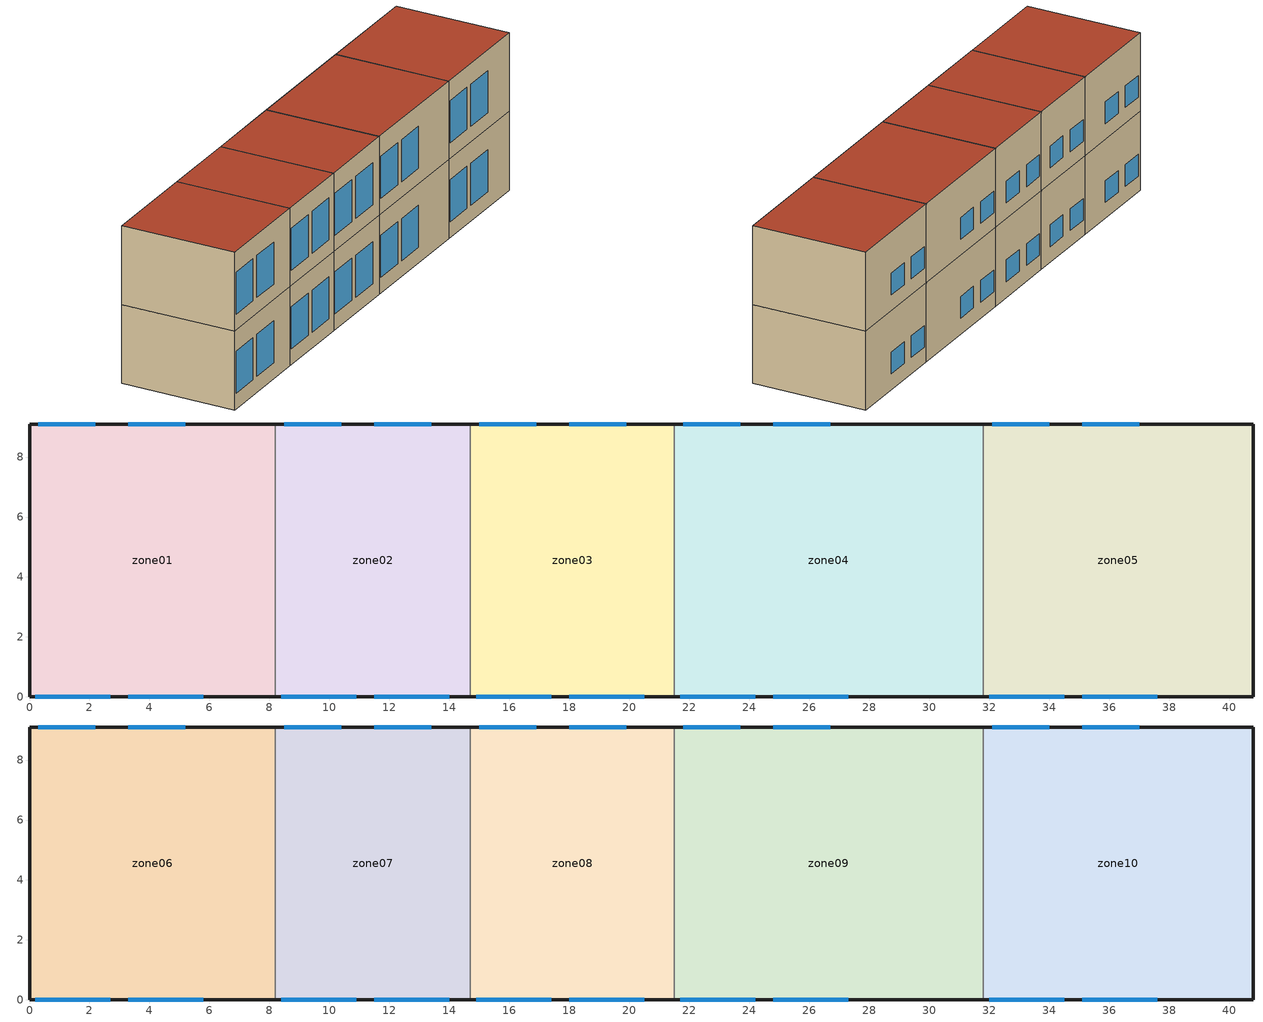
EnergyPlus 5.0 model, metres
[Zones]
zone01
 floor ground (GROUND_FLOOR): 8.2,9.1 8.2,0 0,0 0,9.1 z0
 wall outside (EXT_WALL): 8.2,9.1 0,9.1 0,0 8.2,0 z0:6.2
 wall to zone02 (ADJ_WALL): 8.2,0 8.2,9.1 z0:6.2
 window (EXT_WINDOW1): 0.2,0 2.7,0 / 3.3,0 5.8,0 z1.25:4.55; 2.2,9.1 0.3,9.1 / 5.2,9.1 3.3,9.1 z1.25:2.95
 ceiling to zone06 (ADJ_CEILING): 0,9.1 0,0 8.2,0 8.2,9.1 z6.2
zone02
 floor ground (GROUND_FLOOR): 14.7,9.1 14.7,0 8.2,0 8.2,9.1 z0
 wall outside (EXT_WALL): 14.7,9.1 8.2,9.1 / 8.2,0 14.7,0 z0:6.2
 wall to zone03 (ADJ_WALL): 14.7,0 14.7,9.1 z0:6.2
 wall to zone01 (ADJ_WALL): 8.2,9.1 8.2,0 z0:6.2
 window (EXT_WINDOW1): 8.4,0 10.9,0 / 11.5,0 14,0 z1.25:4.55; 10.4,9.1 8.5,9.1 / 13.4,9.1 11.5,9.1 z1.25:2.95
 ceiling to zone07 (ADJ_CEILING): 8.2,9.1 8.2,0 14.7,0 14.7,9.1 z6.2
zone03
 floor ground (GROUND_FLOOR): 21.5,9.1 21.5,0 14.7,0 14.7,9.1 z0
 wall outside (EXT_WALL): 21.5,9.1 14.7,9.1 / 14.7,0 21.5,0 z0:6.2
 wall to zone04 (ADJ_WALL): 21.5,0 21.5,9.1 z0:6.2
 wall to zone02 (ADJ_WALL): 14.7,9.1 14.7,0 z0:6.2
 window (EXT_WINDOW1): 14.9,0 17.4,0 / 18,0 20.5,0 z1.25:4.55; 16.9,9.1 15,9.1 / 19.9,9.1 18,9.1 z1.25:2.95
 ceiling to zone08 (ADJ_CEILING): 14.7,9.1 14.7,0 21.5,0 21.5,9.1 z6.2
zone04
 floor ground (GROUND_FLOOR): 31.8,9.1 31.8,0 21.5,0 21.5,9.1 z0
 wall outside (EXT_WALL): 31.8,9.1 21.5,9.1 / 21.5,0 31.8,0 z0:6.2
 wall to zone05 (ADJ_WALL): 31.8,0 31.8,9.1 z0:6.2
 wall to zone03 (ADJ_WALL): 21.5,9.1 21.5,0 z0:6.2
 window (EXT_WINDOW1): 21.7,0 24.2,0 / 24.8,0 27.3,0 z1.25:4.55; 23.7,9.1 21.8,9.1 / 26.7,9.1 24.8,9.1 z1.25:2.95
 ceiling to zone09 (ADJ_CEILING): 21.5,9.1 21.5,0 31.8,0 31.8,9.1 z6.2
zone05
 floor ground (GROUND_FLOOR): 40.8,9.1 40.8,0 31.8,0 31.8,9.1 z0
 wall outside (EXT_WALL): 31.8,0 40.8,0 40.8,9.1 31.8,9.1 z0:6.2
 wall to zone04 (ADJ_WALL): 31.8,9.1 31.8,0 z0:6.2
 window (EXT_WINDOW1): 32,0 34.5,0 / 35.1,0 37.6,0 z1.25:4.55; 34,9.1 32.1,9.1 / 37,9.1 35.1,9.1 z1.25:2.95
 ceiling to zone10 (ADJ_CEILING): 31.8,9.1 31.8,0 40.8,0 40.8,9.1 z6.2
zone06
 floor to zone01 (ADJ_CEILING): 8.2,9.1 8.2,0 0,0 0,9.1 z6.2
 wall outside (EXT_WALL): 8.2,9.1 0,9.1 0,0 8.2,0 z6.2:12.4
 wall to zone07 (ADJ_WALL): 8.2,0 8.2,9.1 z6.2:12.4
 window (EXT_WINDOW1): 0.2,0 2.7,0 / 3.3,0 5.8,0 z7.45:10.75; 2.2,9.1 0.3,9.1 / 5.2,9.1 3.3,9.1 z7.45:9.15
 roof outside (EXT_ROOF): 0,9.1 0,0 8.2,0 8.2,9.1 z12.4
zone07
 floor to zone02 (ADJ_CEILING): 14.7,9.1 14.7,0 8.2,0 8.2,9.1 z6.2
 wall outside (EXT_WALL): 14.7,9.1 8.2,9.1 / 8.2,0 14.7,0 z6.2:12.4
 wall to zone08 (ADJ_WALL): 14.7,0 14.7,9.1 z6.2:12.4
 wall to zone06 (ADJ_WALL): 8.2,9.1 8.2,0 z6.2:12.4
 window (EXT_WINDOW1): 8.4,0 10.9,0 / 11.5,0 14,0 z7.45:10.75; 10.4,9.1 8.5,9.1 / 13.4,9.1 11.5,9.1 z7.45:9.15
 roof outside (EXT_ROOF): 8.2,9.1 8.2,0 14.7,0 14.7,9.1 z12.4
zone08
 floor to zone03 (ADJ_CEILING): 21.5,9.1 21.5,0 14.7,0 14.7,9.1 z6.2
 wall outside (EXT_WALL): 21.5,9.1 14.7,9.1 / 14.7,0 21.5,0 z6.2:12.4
 wall to zone09 (ADJ_WALL): 21.5,0 21.5,9.1 z6.2:12.4
 wall to zone07 (ADJ_WALL): 14.7,9.1 14.7,0 z6.2:12.4
 window (EXT_WINDOW1): 14.9,0 17.4,0 / 18,0 20.5,0 z7.45:10.75; 16.9,9.1 15,9.1 / 19.9,9.1 18,9.1 z7.45:9.15
 roof outside (EXT_ROOF): 14.7,9.1 14.7,0 21.5,0 21.5,9.1 z12.4
zone09
 floor to zone04 (ADJ_CEILING): 31.8,9.1 31.8,0 21.5,0 21.5,9.1 z6.2
 wall outside (EXT_WALL): 31.8,9.1 21.5,9.1 / 21.5,0 31.8,0 z6.2:12.4
 wall to zone10 (ADJ_WALL): 31.8,0 31.8,9.1 z6.2:12.4
 wall to zone08 (ADJ_WALL): 21.5,9.1 21.5,0 z6.2:12.4
 window (EXT_WINDOW1): 21.7,0 24.2,0 / 24.8,0 27.3,0 z7.45:10.75; 23.7,9.1 21.8,9.1 / 26.7,9.1 24.8,9.1 z7.45:9.15
 roof outside (EXT_ROOF): 21.5,9.1 21.5,0 31.8,0 31.8,9.1 z12.4
zone10
 floor to zone05 (ADJ_CEILING): 40.8,9.1 40.8,0 31.8,0 31.8,9.1 z6.2
 wall outside (EXT_WALL): 31.8,0 40.8,0 40.8,9.1 31.8,9.1 z6.2:12.4
 wall to zone09 (ADJ_WALL): 31.8,9.1 31.8,0 z6.2:12.4
 window (EXT_WINDOW1): 32,0 34.5,0 / 35.1,0 37.6,0 z7.45:10.75; 34,9.1 32.1,9.1 / 37,9.1 35.1,9.1 z7.45:9.15
 roof outside (EXT_ROOF): 31.8,9.1 31.8,0 40.8,0 40.8,9.1 z12.4
[Building]
TRNSYS18: North Axis {deg}=0; Terrain=City; Loads Convergence Tolerance Value=0; Temperature Convergence Tolerance Value {deltaC}=0; Solar Distribution=FullInteriorAndExterior; Maximum Number of Warmup Days=0
[Site:Location]
not used: Latitude {deg}=0; Longitude {deg}=0; Time Zone {hr}=0; Elevation {m}=0
[Construction]
GROUND_FLOOR; EXT_WALL; EXT_ROOF; ADJ_WALL; ADJ_CEILING; EXT_WINDOW1: 
[WindowProperty:ShadingControl]
ESHADE=0; ISHADE=INPUT 1*MAX_ISHADE : SHADECNTRL=ISHADE_INTERNAL
[SurfaceProperty:OtherSideCoefficients]
BOUNDARY=IDENTICAL; BOUNDARY=INPUT 1*TBOUNDARY; BOUNDARY=INPUT 1*TBOUNDARY_2; BOUNDARY=INPUT 1*TBOUNDARY_3; BOUNDARY=INPUT 1*TGROUND; BOUNDARY=20; BOUNDARY=15
[Zone] Multiplier=1
zone01; zone02; zone03; zone04; zone05; zone06; zone07; zone08; zone09; zone10
